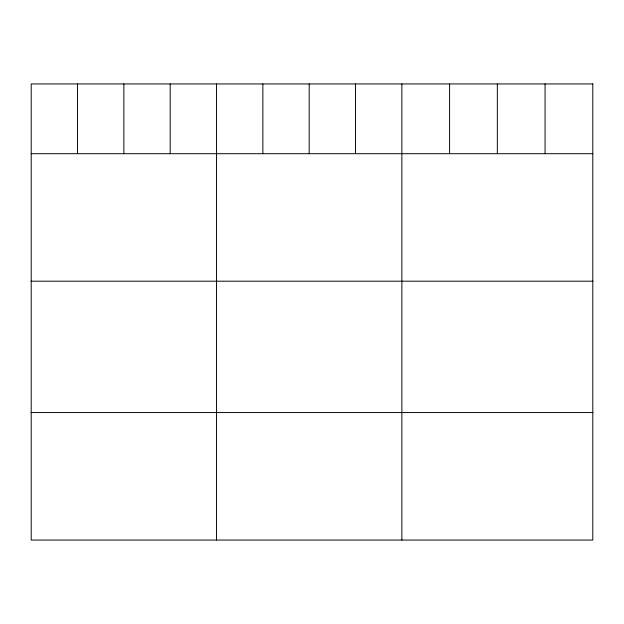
<?xml version="1.0" encoding="UTF-8"?>
<svg xmlns="http://www.w3.org/2000/svg" width="624" height="624" viewBox="0 0 624 624"><rect width="100%" height="100%" fill="white"/><g stroke="black" fill="none" stroke-linecap="round" stroke-linejoin="round"><path stroke-width="0.94" d="M31.2 153.699L592.8 153.699M31.2 281.198L592.8 281.198M31.2 412.558L592.8 412.558M545.064 83.944L545.064 153.699M497.328 83.944L497.328 153.699M449.592 83.944L449.592 153.699M401.856 83.944L401.856 540.056M355.524 83.944L355.524 153.699M309.192 83.944L309.192 153.699M262.86 83.944L262.86 153.699M216.528 83.944L216.528 540.056M170.196 83.944L170.196 153.699M123.864 83.944L123.864 153.699M77.532 83.944L77.532 153.699M592.8 83.944L31.2 83.944L31.2 540.056L592.8 540.056L592.8 83.944"/></g></svg>
